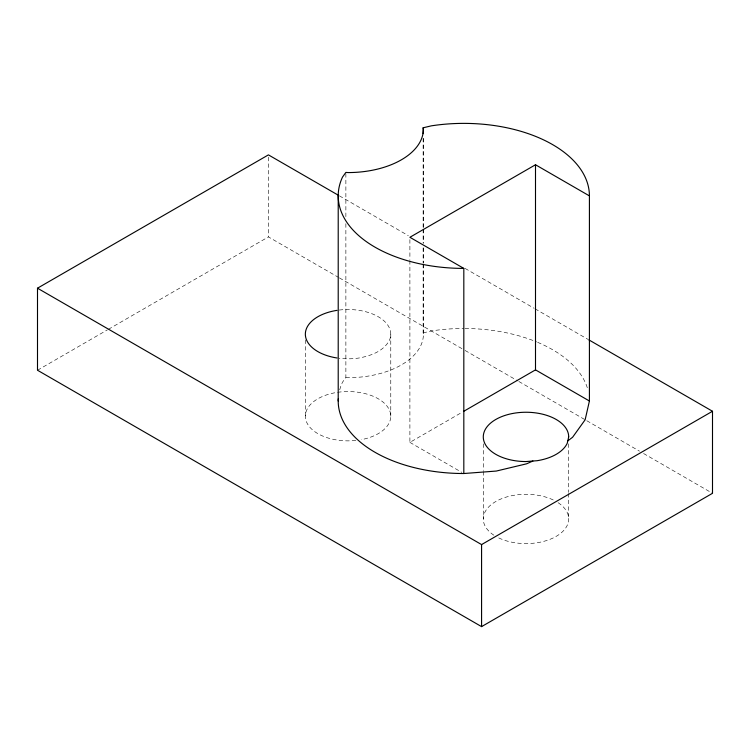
<?xml version="1.0" encoding="UTF-8"?>
<svg xmlns="http://www.w3.org/2000/svg" width="750" height="750" viewBox="0 0 750 750"><rect width="100%" height="100%" fill="white"/><g stroke="black" fill="none" stroke-linecap="round" stroke-linejoin="round"><path stroke-width="0.56" stroke-dasharray="3.75 2.81" d="M345.872 223.688L345.872 377.522L342.488 382.238A125.606 72.516 0 0 0 339.413 390.984M37.5 370.238L107.381 329.887M108.394 329.306L268.425 236.916L338.381 277.303M409.894 260.587L409.894 442.387L462.572 411.984M345.872 377.522L348.056 377.681A75.366 43.509 0 0 0 423.422 334.172L423.131 332.916L431.306 330.956A125.606 72.516 0 0 1 463.819 328.491M339.394 195.844L408.337 235.65M465.113 268.434L534.056 308.241M535.069 308.822L587.794 339.262M339.394 277.894L464.1 349.894M465.113 350.475L517.837 380.916M518.85 381.497L585.769 420.131M586.781 420.722L639.497 451.163M643.556 453.497L712.5 493.303M409.894 442.387L461.822 472.369M568.697 443.831L568.697 492.366M568.697 493.519L568.697 518.944M483.281 443.831L483.281 470.409M483.281 471.562L483.281 518.944M423.422 138.384L423.422 228.122M423.422 229.284L423.422 243.272M423.422 247.931L423.422 263.081M423.422 264.253L423.422 334.172M423.131 138.291L423.131 228.028M423.131 229.191L423.131 243.178M423.131 247.838L423.131 262.987M423.131 264.15L423.131 332.916M409.894 239.606L409.894 259.425M390.769 334.172L390.769 416.222M345.872 173.569L345.872 216.694M305.353 339.947L305.353 416.222M268.425 157.181L268.425 236.916M355.856 440.456A42.703 24.656 0 0 1 307.219 409.012A42.703 24.656 0 0 1 378 398.634A42.703 24.656 0 0 1 361.247 439.669M558.084 502.678A42.703 24.656 0 0 1 556.078 536.438A42.703 24.656 0 0 1 497.587 537.356M493.884 535.209A42.703 24.656 0 0 1 495.9 501.45A42.703 24.656 0 0 1 554.391 500.531M464.981 328.491A125.606 72.516 0 0 1 536.559 341.887M537.628 342.328A125.606 72.516 0 0 1 587.934 389.869M339.169 310.059A42.703 24.656 0 0 1 389.306 340.556C383.269 351.412 370.669 355.847 359.109 357.984A42.703 24.656 0 0 1 339.169 358.284"/><path stroke-width="1.12" d="M532.884 461.025L526.622 463.809L496.322 471.047L463.819 473.522L463.819 268.406L409.894 237.281L535.5 164.756L589.416 195.891L589.416 401.006L585.141 419.775L572.597 437.259L567.788 440.878M588.806 339.844L712.5 411.262L712.5 493.303L481.575 626.625L37.5 370.238L37.5 288.197L268.425 154.875L338.381 195.262M463.584 411.394L535.5 369.872L589.416 401.006M37.5 288.197L481.575 544.584L712.5 411.262M423.131 133.631L423.131 127.8L431.306 125.85A125.606 72.516 0 0 1 589.416 195.891M423.131 127.8L423.422 129.066A75.366 43.509 0 0 1 348.056 172.575L345.872 172.406L342.488 177.122A125.606 72.516 0 0 0 463.819 268.406M535.5 164.756L535.5 369.872M481.575 544.584L481.575 626.625M338.212 195.891L338.212 401.006M463.819 473.522A125.606 72.516 0 0 1 338.269 398.784M337.003 357.984A42.703 24.656 0 0 1 305.353 334.172A42.703 24.656 0 0 1 337.003 310.359M568.697 436.894L567.234 443.278A42.703 24.656 0 0 1 537.038 460.716L525.984 461.55A42.703 24.656 0 0 1 483.281 436.894A42.703 24.656 0 0 1 525.984 412.247A42.703 24.656 0 0 1 568.697 436.894"/></g></svg>
